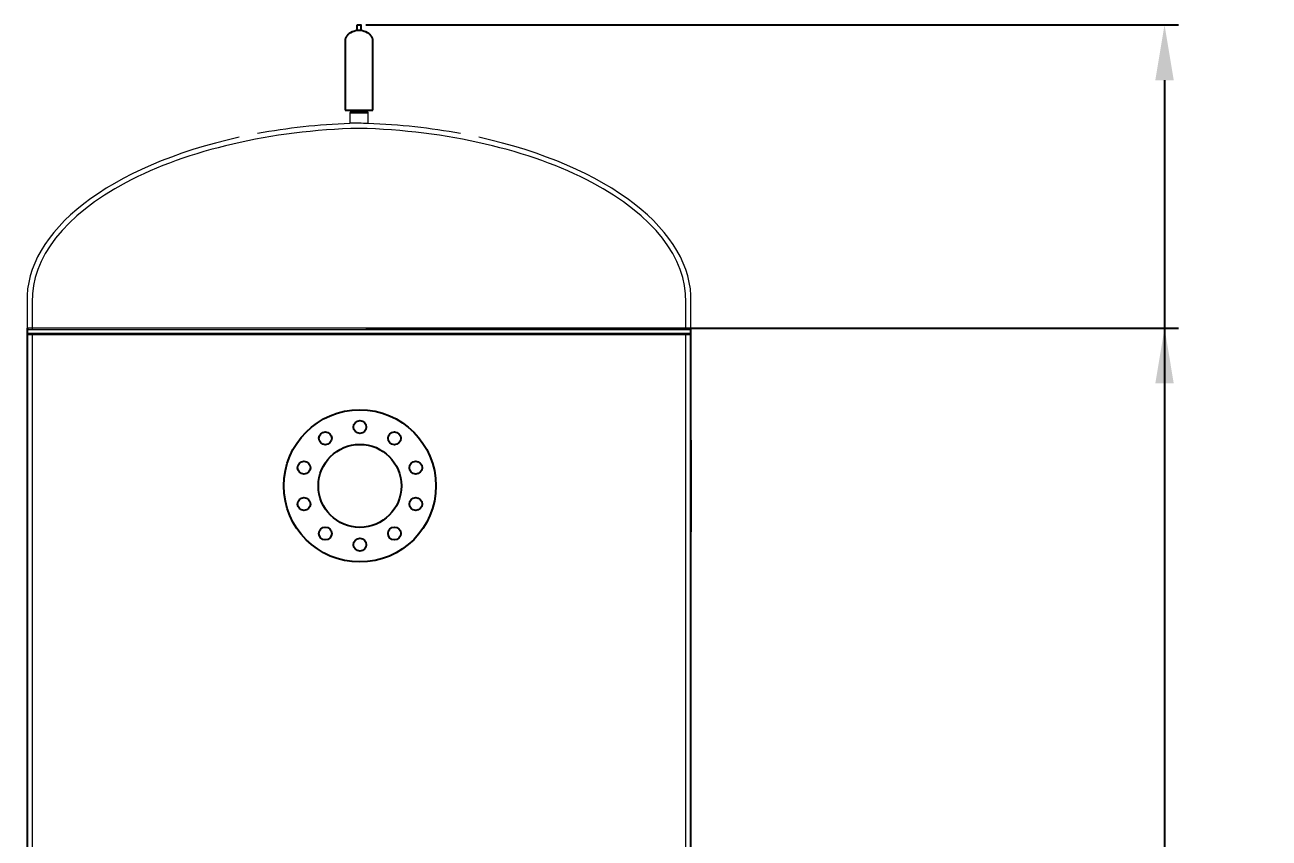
# Model space of a CAD drawing. Header units: inches. Extents: x 3739 to 4246, y 1221 to 1542.
# Drawn here: x 4097.5 to 4187.5, y 1347.3 to 1406.1 of the extents above; entities that cross this region are included whole.
import ezdxf

# ---------------------------------------------------------------- set-up
doc = ezdxf.new("R2010")
doc.units = ezdxf.units.IN
doc.header["$MEASUREMENT"] = 0
doc.header["$PDSIZE"] = -1
for name, color, linetype in [('WATANK', 7, 'Continuous'), ('WCTANK', 7, 'Continuous'), ('WOTANK', 7, 'Continuous')]:
    doc.layers.add(name, color=color, linetype=linetype)
doc.dimstyles.new('General Dimension', dxfattribs={"dimtxt": 3.5, "dimasz": 4, "dimexe": 1, "dimexo": 0.5, "dimgap": 0.09, "dimtad": 0, "dimtih": 1, "dimtoh": 1, "dimdec": 3, "dimzin": 0, "dimdsep": 46, "dimlunit": 5, "dimtxsty": 'Standard', "dimcen": 0.09, "dimadec": 0, "dimazin": 0, "dimtfac": 1, "dimtdec": 3, "dimtofl": 0, "dimtmove": 0, "dimatfit": 3, "dimfxl": 1, "dimtolj": 1, "dimtzin": 0, "dimarcsym": 0})

# ---------------------------------------------------------------- blocks, each defined once
blk = doc.blocks.new('*D47')
at = {"layer": 'Defpoints', "color": 0}
for p in [(4121.707, 1406.069), (4173.981, 1278.535), (4179.948, 1278.535)]:
    blk.add_point(p, dxfattribs=at)
at = {"layer": 'WCTANK', "color": 0, "lineweight": -2}
for p, q in [((4122.207, 1406.069), (4180.948, 1406.069)), ((4179.948, 1402.069), (4179.948, 1346.475)), ((4179.948, 1282.535), (4179.948, 1338.129)), ((4174.481, 1278.535), (4180.948, 1278.535))]:
    blk.add_line(p, q, dxfattribs=at)
at = {"layer": 'WCTANK', "color": 0}
for points in [[(4179.281, 1402.069), (4180.614, 1402.069), (4179.948, 1406.069)], [(4179.281, 1282.535), (4180.614, 1282.535), (4179.948, 1278.535)]]:
    blk.add_solid(points, dxfattribs=at)
at = {"layer": 'WCTANK', "color": 0, "insert": (4179.948, 1342.302), "char_height": 3.5, "attachment_point": 5}
blk.add_mtext('\\A1;127{\\H1x;\\S1/2;}', dxfattribs=at)
blk = doc.blocks.new('*D48')
at = {"layer": 'Defpoints', "color": 0}
for p in [(4121.707, 1384.16), (4173.981, 1278.535), (4179.948, 1278.535)]:
    blk.add_point(p, dxfattribs=at)
at = {"layer": 'WOTANK', "color": 0, "lineweight": -2}
for p, q in [((4122.207, 1384.16), (4180.948, 1384.16)), ((4179.948, 1380.16), (4179.948, 1335.521)), ((4179.948, 1282.535), (4179.948, 1327.174)), ((4174.481, 1278.535), (4180.948, 1278.535))]:
    blk.add_line(p, q, dxfattribs=at)
at = {"layer": 'WOTANK', "color": 0}
for points in [[(4179.281, 1380.16), (4180.614, 1380.16), (4179.948, 1384.16)], [(4179.281, 1282.535), (4180.614, 1282.535), (4179.948, 1278.535)]]:
    blk.add_solid(points, dxfattribs=at)
at = {"layer": 'WOTANK', "color": 0, "insert": (4179.948, 1331.348), "char_height": 3.5, "attachment_point": 5}
blk.add_mtext('\\A1;105{\\H1x;\\S5/8;}', dxfattribs=at)

msp = doc.modelspace()

# ---------------------------------------------------------------- linework, layer by layer
at = {"layer": 'WATANK', "color": 0, "linetype": 'Continuous'}
for centre, radius in [((4121.7699, 1377.0027), 0.4641), ((4121.7699, 1377.0027), 0.4641), ((4119.2718, 1376.191), 0.4641), ((4119.2718, 1376.191), 0.4641), ((4124.2679, 1376.191), 0.4641), ((4124.2679, 1376.191), 0.4641), ((4121.7699, 1372.7527), 3), ((4121.7699, 1372.7527), 3), ((4117.7279, 1374.066), 0.4641), ((4117.7279, 1374.066), 0.4641), ((4125.8118, 1374.066), 0.4641), ((4125.8118, 1374.066), 0.4641), ((4117.7279, 1371.4393), 0.4641), ((4117.7279, 1371.4393), 0.4641), ((4125.8118, 1371.4393), 0.4641), ((4125.8118, 1371.4393), 0.4641), ((4119.2718, 1369.3143), 0.4641), ((4119.2718, 1369.3143), 0.4641), ((4124.2679, 1369.3143), 0.4641), ((4124.2679, 1369.3143), 0.4641), ((4121.7699, 1368.5027), 0.4641), ((4121.7699, 1368.5027), 0.4641)]:
    msp.add_circle(centre, radius, dxfattribs=at)
at = {"layer": 'WCTANK', "color": 0, "linetype": 'Continuous'}
for p, q in [((4120.7065, 1404.9065), (4120.7065, 1399.9065)), ((4120.7065, 1404.9065), (4120.7065, 1399.9065)), ((4122.7065, 1399.9065), (4122.7065, 1404.9065)), ((4122.7065, 1399.9065), (4122.7065, 1404.9065)), ((4120.7065, 1399.9065), (4122.7065, 1399.9065)), ((4120.7065, 1399.9065), (4122.7065, 1399.9065)), ((4097.7065, 1378.4414), (4097.7065, 1377.1289)), ((4097.7065, 1378.4414), (4097.7065, 1377.1289)), ((4145.7065, 1376.0652), (4145.7065, 1369.4402)), ((4145.7065, 1376.0652), (4145.7065, 1369.4402))]:
    msp.add_line(p, q, dxfattribs=at)
at = {"layer": 'WCTANK', "color": 0, "linetype": 'Continuous', "lineweight": 15}
for p, q in [((4121.1503, 1399.8065), (4122.2628, 1399.8065)), ((4121.1503, 1399.8065), (4122.2628, 1399.8065)), ((4122.1847, 1399.9065), (4121.2284, 1399.9065)), ((4122.1847, 1399.9065), (4121.2284, 1399.9065)), ((4122.3628, 1399.7065), (4121.0503, 1399.7065)), ((4121.0503, 1399.7065), (4122.3628, 1399.7065)), ((4122.3628, 1399.7065), (4121.0503, 1399.7065)), ((4121.0503, 1399.7065), (4122.3628, 1399.7065)), ((4145.7065, 1384.1602), (4097.7065, 1384.1602)), ((4145.7065, 1384.1602), (4097.7065, 1384.1602)), ((4121.7065, 1383.6602), (4097.7065, 1383.6602)), ((4121.7065, 1383.6602), (4097.7065, 1383.6602)), ((4145.5815, 1384.0352), (4097.8315, 1384.0352)), ((4145.5815, 1384.0352), (4097.8315, 1384.0352)), ((4097.8315, 1383.7852), (4121.7065, 1383.7852)), ((4097.8315, 1383.7852), (4121.7065, 1383.7852)), ((4121.7065, 1383.7852), (4145.5815, 1383.7852)), ((4121.7065, 1383.7852), (4145.5815, 1383.7852)), ((4145.7065, 1383.6602), (4121.7065, 1383.6602)), ((4145.7065, 1383.6602), (4121.7065, 1383.6602))]:
    msp.add_line(p, q, dxfattribs=at)
at = {"layer": 'WCTANK', "color": 0, "linetype": 'Continuous'}
msp.add_lwpolyline([(4121.5624, 1406.0688), (4121.8507, 1406.0688), (4121.8507, 1405.6594), (4121.5624, 1405.6594)], close=True, dxfattribs=at)
msp.add_lwpolyline([(4121.5624, 1406.0688), (4121.8507, 1406.0688), (4121.8507, 1405.6594), (4121.5624, 1405.6594)], close=True, dxfattribs=at)
at = {"layer": 'WCTANK', "color": 0, "linetype": 'Continuous', "lineweight": 15, "flags": 128}
for points in [[(4121.2284, 1399.9065), (4121.2089, 1399.9046), (4121.1284, 1399.8866)], [(4121.2284, 1399.9065), (4121.2089, 1399.9046), (4121.1284, 1399.8866)], [(4122.2847, 1399.8866), (4122.2042, 1399.9046), (4122.1847, 1399.9065)], [(4122.2847, 1399.8866), (4122.2042, 1399.9046), (4122.1847, 1399.9065)]]:
    msp.add_lwpolyline(points, dxfattribs=at)
at = {"layer": 'WCTANK', "color": 0, "linetype": 'Continuous'}
msp.add_circle((4121.7699, 1372.7527), 5.5, dxfattribs=at)
msp.add_circle((4121.7699, 1372.7527), 5.5, dxfattribs=at)
at = {"layer": 'WCTANK', "color": 0, "linetype": 'Continuous', "lineweight": 15}
for centre, start, end in [((4121.1503, 1399.7065), 90, 180), ((4121.1503, 1399.7065), 90, 180), ((4122.2628, 1399.7065), 0, 90), ((4122.2628, 1399.7065), 0, 90)]:
    msp.add_arc(centre, 0.1, start, end, dxfattribs=at)
at = {"layer": 'WCTANK', "color": 0, "linetype": 'Continuous'}
msp.add_ellipse((4121.7065, 1404.9065), major_axis=(1, 0), ratio=0.7528366, start_param=0, end_param=3.1415927, dxfattribs=at)
msp.add_ellipse((4121.7065, 1404.9065), major_axis=(1, 0), ratio=0.7528366, start_param=0, end_param=3.1415927, dxfattribs=at)
at = {"layer": 'WCTANK', "color": 0, "linetype": 'Continuous', "lineweight": 15}
for major_axis, ratio, start_param, end_param in [((24, 0.7401), 0.5073921, 1.5824942, 1.8660888), ((24, 0.7401), 0.5073921, 1.5824942, 1.8660888), ((-24, 0.7401), 0.5073921, 4.7006911, 4.7554463), ((-24, 0.7401), 0.5073921, 4.7006911, 4.7554463), ((-24, 0.7401), 0.5073921, 4.4170965, 4.7006911), ((-24, 0.7401), 0.5073921, 4.4170965, 4.7006911), ((23.625, 0.7333), 0.4995788, 1.5552915, 3.1415927), ((23.625, 0.7333), 0.4995788, 1.5552915, 3.1415927), ((-23.625, 0.7333), 0.4995788, 3.1415927, 4.7278938), ((-23.625, 0.7333), 0.4995788, 3.1415927, 4.7278938), ((24, 0.7401), 0.5073921, 1.9240968, 3.1415927), ((24, 0.7401), 0.5073921, 1.9240968, 3.1415927), ((-24, 0.7401), 0.5073921, 3.1415927, 4.3590885), ((-24, 0.7401), 0.5073921, 3.1415927, 4.3590885)]:
    msp.add_ellipse((4121.7065, 1386.7753), major_axis=major_axis, ratio=ratio, start_param=start_param, end_param=end_param, dxfattribs=at)
for points in [[(4121.0503, 1399.7065), (4121.0503, 1398.9432)], [(4121.0503, 1399.7065), (4121.0503, 1398.9432)], [(4122.3628, 1398.9432), (4122.3628, 1399.7065)], [(4122.3628, 1398.9432), (4122.3628, 1399.7065)], [(4097.7065, 1386.0352), (4097.7065, 1384.1602)], [(4097.7065, 1386.0352), (4097.7065, 1384.1602)], [(4098.0815, 1386.042), (4098.0815, 1384.0352)], [(4098.0815, 1386.042), (4098.0815, 1384.0352)], [(4145.3315, 1384.0352), (4145.3315, 1386.042)], [(4145.3315, 1384.0352), (4145.3315, 1386.042)], [(4145.7065, 1384.1602), (4145.7065, 1386.0352)], [(4145.7065, 1384.1602), (4145.7065, 1386.0352)], [(4097.7065, 1384.1602), (4097.8315, 1384.0352)], [(4097.7065, 1384.1602), (4097.8315, 1384.0352)], [(4097.8315, 1383.7852), (4097.7065, 1383.6602)], [(4097.8315, 1383.7852), (4097.7065, 1383.6602)], [(4097.7065, 1383.6602), (4097.7065, 1378.4414)], [(4097.7065, 1383.6602), (4097.7065, 1378.4414)], [(4098.0815, 1383.7852), (4098.0815, 1323.7852)], [(4098.0815, 1383.7852), (4098.0815, 1323.7852)], [(4145.3315, 1323.7852), (4145.3315, 1383.7852)], [(4145.3315, 1323.7852), (4145.3315, 1383.7852)], [(4145.5815, 1384.0352), (4145.7065, 1384.1602)], [(4145.5815, 1384.0352), (4145.7065, 1384.1602)], [(4145.7065, 1383.6602), (4145.5815, 1383.7852)], [(4145.7065, 1383.6602), (4145.5815, 1383.7852)], [(4145.7065, 1376.0652), (4145.7065, 1383.6602)], [(4145.7065, 1376.0652), (4145.7065, 1383.6602)], [(4097.7065, 1377.1289), (4097.7065, 1323.9102)], [(4097.7065, 1377.1289), (4097.7065, 1323.9102)], [(4145.7065, 1323.9102), (4145.7065, 1369.4402)], [(4145.7065, 1323.9102), (4145.7065, 1369.4402)]]:
    msp.add_open_spline(points, degree=1, dxfattribs=at)
at = {"layer": 'WCTANK', "color": 0, "linetype": 'Continuous', "lineweight": 0}
msp.add_point((4121.7065, 1399.8065), dxfattribs=at)
msp.add_point((4121.7065, 1399.8065), dxfattribs=at)
at = {"layer": 'WOTANK', "color": 0, "linetype": 'Continuous', "lineweight": 15}
msp.add_line((4145.7065, 1384.1602), (4097.7065, 1384.1602), dxfattribs=at)
msp.add_line((4145.7065, 1384.1602), (4097.7065, 1384.1602), dxfattribs=at)
at = {"layer": 'WOTANK', "color": 0, "linetype": 'Continuous'}
for p, q in [((4097.7065, 1384.1602), (4097.7065, 1322.1602)), ((4097.7065, 1384.1602), (4097.7065, 1322.1602)), ((4145.7065, 1322.1602), (4145.7065, 1384.1602)), ((4145.7065, 1322.1602), (4145.7065, 1384.1602))]:
    msp.add_line(p, q, dxfattribs=at)
msp.add_circle((4121.7699, 1372.7527), 5.5, dxfattribs=at)
msp.add_circle((4121.7699, 1372.7527), 5.5, dxfattribs=at)

# ---------------------------------------------------------------- dimensions: what is measured, and where the dimension line sits
at = {"layer": 'WCTANK', "color": 0}
dim = msp.add_linear_dim(base=(4179.9476, 1278.5352), p1=(4121.7065, 1406.0688), p2=(4173.9813, 1278.5352), angle=90, dimstyle='General Dimension', dxfattribs=at)
dim.commit()
dim.dimension.update_dxf_attribs({"geometry": '*D47', "text_midpoint": (4179.9476, 1342.302)})
at = {"layer": 'WOTANK', "color": 0}
dim = msp.add_linear_dim(base=(4179.9476, 1278.5352), p1=(4121.7065, 1384.1602), p2=(4173.9813, 1278.5352), angle=90, dimstyle='General Dimension', dxfattribs=at)
dim.commit()
dim.dimension.update_dxf_attribs({"geometry": '*D48', "text_midpoint": (4179.9476, 1331.3477), "dimtype": 160})

doc.saveas('drawing.dxf')
